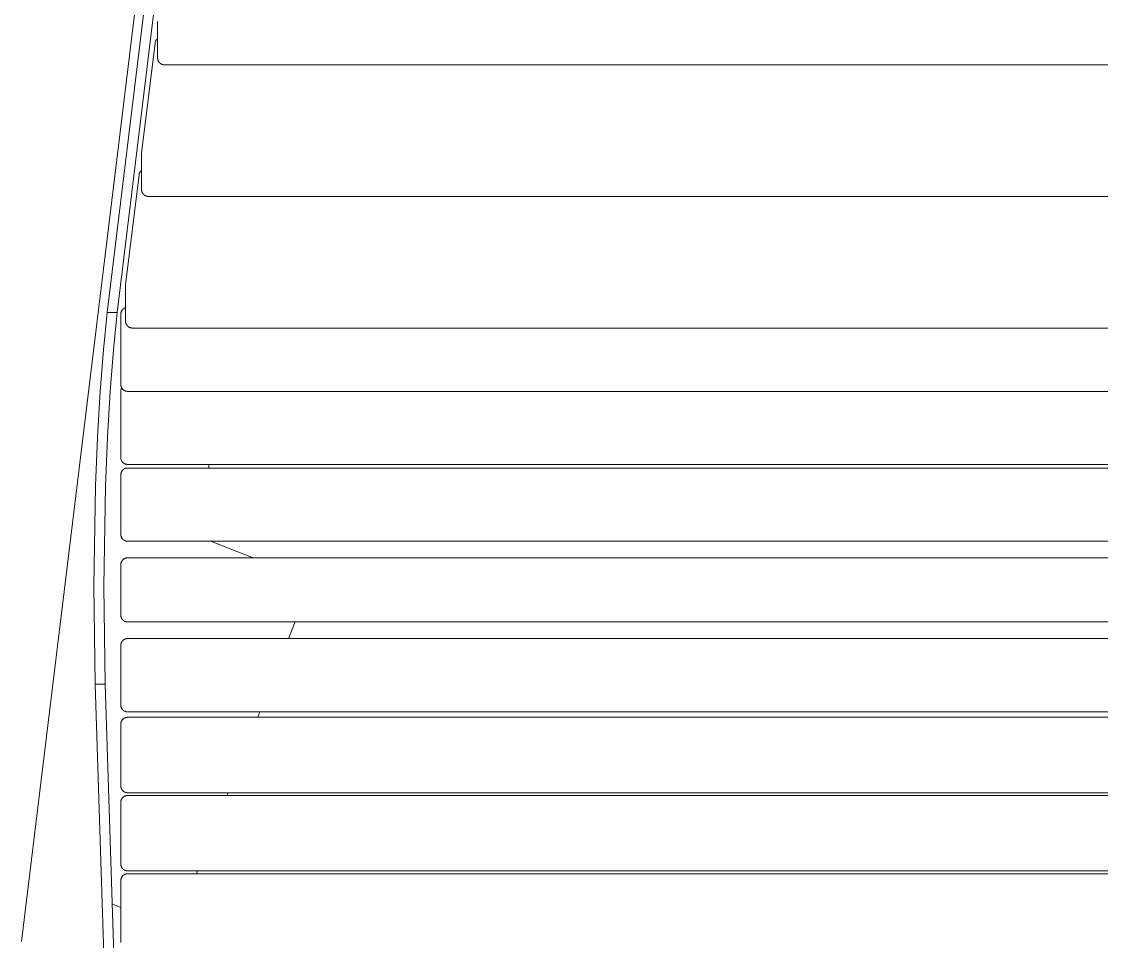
# Model space of a CAD drawing. Header units: millimetres. Extents: x 143 to 4970, y 293 to 3610.
# Drawn here: x 193 to 834, y 876 to 1421 of the extents above; entities that cross this region are included whole.
import ezdxf

# ---------------------------------------------------------------- set-up
doc = ezdxf.new("R2010")
doc.units = ezdxf.units.MM
doc.layers.add('ZANO_R', color=7, linetype='Continuous', lineweight=0)

msp = doc.modelspace()

# ---------------------------------------------------------------- linework, layer by layer
at = {"layer": 'ZANO_R'}
for p, q in [((193.46, 875.78), (316.31, 1883.79)), ((318.04, 1854.25), (244.26, 1248.84)), ((323.99, 1854.25), (250.21, 1248.84)), ((274.13, 1421.05), (274.14, 1421.17)), ((274.13, 1420.93), (274.13, 1421.05)), ((274.13, 1399.8), (274.13, 1420.93)), ((274.14, 1421.17), (274.15, 1421.29)), ((274.15, 1421.29), (274.16, 1421.41)), ((272.61, 1408.64), (272.62, 1408.78)), ((272.62, 1408.78), (272.65, 1408.91)), ((272.65, 1408.91), (272.68, 1409.05)), ((272.68, 1409.05), (272.71, 1409.18)), ((272.71, 1409.18), (272.75, 1409.31)), ((272.75, 1409.31), (272.79, 1409.44)), ((272.79, 1409.44), (272.84, 1409.57)), ((272.84, 1409.57), (272.89, 1409.7)), ((272.89, 1409.7), (272.94, 1409.83)), ((272.94, 1409.83), (273, 1409.95)), ((273, 1409.95), (273.07, 1410.07)), ((273.07, 1410.07), (273.13, 1410.19)), ((273.13, 1410.19), (273.21, 1410.31)), ((273.21, 1410.31), (273.28, 1410.43)), ((273.28, 1410.43), (273.36, 1410.54)), ((273.36, 1410.54), (273.45, 1410.65)), ((273.45, 1410.65), (273.53, 1410.75)), ((273.53, 1410.75), (273.63, 1410.86)), ((273.63, 1410.86), (273.72, 1410.96)), ((273.72, 1410.96), (273.82, 1411.05)), ((273.82, 1411.05), (273.92, 1411.15)), ((273.92, 1411.15), (274.03, 1411.24)), ((274.03, 1411.24), (274.13, 1411.32)), ((264.65, 1343.34), (272.61, 1408.64)), ((274.14, 1399.66), (274.13, 1399.8)), ((274.14, 1399.52), (274.14, 1399.66)), ((274.15, 1399.39), (274.14, 1399.52)), ((274.17, 1399.25), (274.15, 1399.39)), ((274.19, 1399.12), (274.17, 1399.25)), ((274.22, 1398.98), (274.19, 1399.12)), ((274.25, 1398.85), (274.22, 1398.98)), ((274.28, 1398.72), (274.25, 1398.85)), ((274.32, 1398.59), (274.28, 1398.72)), ((274.36, 1398.46), (274.32, 1398.59)), ((274.41, 1398.33), (274.36, 1398.46)), ((274.46, 1398.2), (274.41, 1398.33)), ((274.52, 1398.08), (274.46, 1398.2)), ((274.58, 1397.96), (274.52, 1398.08)), ((274.65, 1397.84), (274.58, 1397.96)), ((274.72, 1397.72), (274.65, 1397.84)), ((274.79, 1397.6), (274.72, 1397.72)), ((274.86, 1397.49), (274.79, 1397.6)), ((274.95, 1397.38), (274.86, 1397.49)), ((275.03, 1397.27), (274.95, 1397.38)), ((275.12, 1397.17), (275.03, 1397.27)), ((275.21, 1397.07), (275.12, 1397.17)), ((275.3, 1396.97), (275.21, 1397.07)), ((275.4, 1396.87), (275.3, 1396.97)), ((275.5, 1396.78), (275.4, 1396.87)), ((275.61, 1396.69), (275.5, 1396.78)), ((275.72, 1396.61), (275.61, 1396.69)), ((275.83, 1396.53), (275.72, 1396.61)), ((275.94, 1396.45), (275.83, 1396.53)), ((276.05, 1396.38), (275.94, 1396.45)), ((276.17, 1396.31), (276.05, 1396.38)), ((276.29, 1396.25), (276.17, 1396.31)), ((276.41, 1396.18), (276.29, 1396.25)), ((276.54, 1396.13), (276.41, 1396.18)), ((276.67, 1396.08), (276.54, 1396.13)), ((276.79, 1396.03), (276.67, 1396.08)), ((276.92, 1395.98), (276.79, 1396.03)), ((277.05, 1395.95), (276.92, 1395.98)), ((277.19, 1395.91), (277.05, 1395.95)), ((277.32, 1395.88), (277.19, 1395.91)), ((277.45, 1395.86), (277.32, 1395.88)), ((277.59, 1395.83), (277.45, 1395.86)), ((277.72, 1395.82), (277.59, 1395.83)), ((277.86, 1395.81), (277.72, 1395.82)), ((278, 1395.8), (277.86, 1395.81)), ((278.13, 1395.8), (278, 1395.8)), ((1389.47, 1395.8), (278.13, 1395.8)), ((264.62, 1342.98), (264.63, 1343.1)), ((264.62, 1342.86), (264.62, 1342.98)), ((264.62, 1321.72), (264.62, 1342.86)), ((264.63, 1343.22), (264.65, 1343.34)), ((264.63, 1343.1), (264.63, 1343.22)), ((263.49, 1331.88), (263.55, 1332)), ((263.55, 1332), (263.62, 1332.12)), ((263.62, 1332.12), (263.69, 1332.24)), ((263.69, 1332.24), (263.77, 1332.35)), ((263.77, 1332.35), (263.85, 1332.47)), ((263.85, 1332.47), (263.93, 1332.58)), ((263.93, 1332.58), (264.02, 1332.68)), ((264.02, 1332.68), (264.11, 1332.78)), ((264.11, 1332.78), (264.21, 1332.88)), ((264.21, 1332.88), (264.3, 1332.98)), ((264.3, 1332.98), (264.41, 1333.07)), ((264.41, 1333.07), (264.51, 1333.16)), ((264.51, 1333.16), (264.62, 1333.25)), ((255.13, 1265.27), (263.09, 1330.57)), ((263.09, 1330.57), (263.11, 1330.7)), ((263.11, 1330.7), (263.13, 1330.84)), ((263.13, 1330.84), (263.16, 1330.97)), ((263.16, 1330.97), (263.19, 1331.11)), ((263.19, 1331.11), (263.23, 1331.24)), ((263.23, 1331.24), (263.27, 1331.37)), ((263.27, 1331.37), (263.32, 1331.5)), ((263.32, 1331.5), (263.37, 1331.63)), ((263.37, 1331.63), (263.43, 1331.76)), ((263.43, 1331.76), (263.49, 1331.88)), ((264.62, 1321.59), (264.62, 1321.72)), ((264.63, 1321.45), (264.62, 1321.59)), ((264.64, 1321.32), (264.63, 1321.45)), ((264.66, 1321.18), (264.64, 1321.32)), ((264.68, 1321.05), (264.66, 1321.18)), ((264.7, 1320.91), (264.68, 1321.05)), ((264.73, 1320.78), (264.7, 1320.91)), ((264.77, 1320.65), (264.73, 1320.78)), ((264.81, 1320.51), (264.77, 1320.65)), ((264.85, 1320.39), (264.81, 1320.51)), ((264.9, 1320.26), (264.85, 1320.39)), ((264.95, 1320.13), (264.9, 1320.26)), ((265.01, 1320.01), (264.95, 1320.13)), ((265.07, 1319.88), (265.01, 1320.01)), ((265.13, 1319.76), (265.07, 1319.88)), ((265.2, 1319.65), (265.13, 1319.76)), ((265.27, 1319.53), (265.2, 1319.65)), ((265.35, 1319.42), (265.27, 1319.53)), ((265.43, 1319.31), (265.35, 1319.42)), ((265.52, 1319.2), (265.43, 1319.31)), ((265.6, 1319.1), (265.52, 1319.2)), ((265.69, 1318.99), (265.6, 1319.1)), ((265.79, 1318.9), (265.69, 1318.99)), ((265.89, 1318.8), (265.79, 1318.9)), ((265.99, 1318.71), (265.89, 1318.8)), ((266.09, 1318.62), (265.99, 1318.71)), ((266.2, 1318.54), (266.09, 1318.62)), ((266.31, 1318.46), (266.2, 1318.54)), ((266.42, 1318.38), (266.31, 1318.46)), ((266.54, 1318.31), (266.42, 1318.38)), ((266.66, 1318.24), (266.54, 1318.31)), ((266.78, 1318.17), (266.66, 1318.24)), ((266.9, 1318.11), (266.78, 1318.17)), ((267.02, 1318.06), (266.9, 1318.11)), ((267.15, 1318), (267.02, 1318.06)), ((267.28, 1317.96), (267.15, 1318)), ((267.41, 1317.91), (267.28, 1317.96)), ((267.54, 1317.87), (267.41, 1317.91)), ((267.67, 1317.84), (267.54, 1317.87)), ((267.8, 1317.81), (267.67, 1317.84)), ((267.94, 1317.78), (267.8, 1317.81)), ((268.07, 1317.76), (267.94, 1317.78)), ((268.21, 1317.75), (268.07, 1317.76)), ((268.35, 1317.73), (268.21, 1317.75)), ((268.48, 1317.73), (268.35, 1317.73)), ((268.62, 1317.72), (268.48, 1317.73)), ((1398.99, 1317.72), (268.62, 1317.72)), ((255.1, 1264.79), (255.11, 1264.91)), ((255.1, 1243.65), (255.1, 1264.79)), ((255.11, 1265.03), (255.12, 1265.15)), ((255.11, 1264.91), (255.11, 1265.03)), ((255.12, 1265.15), (255.13, 1265.27)), ((244.26, 1248.84), (241.98, 1226.73)), ((250.21, 1248.84), (244.26, 1248.84)), ((250.21, 1248.84), (247.94, 1226.73)), ((252.39, 1248.65), (252.42, 1248.78)), ((252.42, 1248.78), (252.45, 1248.91)), ((252.45, 1248.91), (252.49, 1249.04)), ((252.49, 1249.04), (252.53, 1249.17)), ((252.53, 1249.17), (252.58, 1249.3)), ((252.58, 1249.3), (252.63, 1249.43)), ((252.63, 1249.43), (252.69, 1249.55)), ((252.69, 1249.55), (252.75, 1249.67)), ((252.75, 1249.67), (252.82, 1249.8)), ((252.82, 1249.8), (252.89, 1249.91)), ((252.89, 1249.91), (252.96, 1250.03)), ((252.96, 1250.03), (253.04, 1250.14)), ((253.04, 1250.14), (253.12, 1250.25)), ((253.12, 1250.25), (253.2, 1250.36)), ((253.2, 1250.36), (253.29, 1250.46)), ((253.29, 1250.46), (253.38, 1250.57)), ((253.38, 1250.57), (253.48, 1250.66)), ((253.48, 1250.66), (253.58, 1250.76)), ((253.58, 1250.76), (253.68, 1250.85)), ((253.68, 1250.85), (253.78, 1250.94)), ((253.78, 1250.94), (253.89, 1251.02)), ((253.89, 1251.02), (254, 1251.1)), ((254, 1251.1), (254.12, 1251.18)), ((254.12, 1251.18), (254.23, 1251.25)), ((254.23, 1251.25), (254.35, 1251.32)), ((254.35, 1251.32), (254.47, 1251.39)), ((254.47, 1251.39), (254.59, 1251.45)), ((254.59, 1251.45), (254.72, 1251.5)), ((254.72, 1251.5), (254.85, 1251.56)), ((254.85, 1251.56), (254.97, 1251.6)), ((254.97, 1251.6), (255.1, 1251.65)), ((252.3, 1247.97), (252.31, 1248.1)), ((252.3, 1247.83), (252.3, 1247.97)), ((252.3, 1247.83), (252.3, 1230.72)), ((252.31, 1248.1), (252.32, 1248.24)), ((252.32, 1248.24), (252.34, 1248.38)), ((252.34, 1248.38), (252.36, 1248.51)), ((252.36, 1248.51), (252.39, 1248.65)), ((255.11, 1243.52), (255.1, 1243.65)), ((255.11, 1243.38), (255.11, 1243.52)), ((255.12, 1243.24), (255.11, 1243.38)), ((255.14, 1243.11), (255.12, 1243.24)), ((255.16, 1242.97), (255.14, 1243.11)), ((255.19, 1242.84), (255.16, 1242.97)), ((255.22, 1242.71), (255.19, 1242.84)), ((255.25, 1242.57), (255.22, 1242.71)), ((255.29, 1242.44), (255.25, 1242.57)), ((255.33, 1242.31), (255.29, 1242.44)), ((255.38, 1242.19), (255.33, 1242.31)), ((255.43, 1242.06), (255.38, 1242.19)), ((255.49, 1241.93), (255.43, 1242.06)), ((255.55, 1241.81), (255.49, 1241.93)), ((255.62, 1241.69), (255.55, 1241.81)), ((255.69, 1241.57), (255.62, 1241.69)), ((255.76, 1241.46), (255.69, 1241.57)), ((255.84, 1241.35), (255.76, 1241.46)), ((255.92, 1241.24), (255.84, 1241.35)), ((256, 1241.13), (255.92, 1241.24)), ((256.09, 1241.02), (256, 1241.13)), ((256.18, 1240.92), (256.09, 1241.02)), ((256.28, 1240.82), (256.18, 1240.92)), ((256.37, 1240.73), (256.28, 1240.82)), ((256.47, 1240.64), (256.37, 1240.73)), ((256.58, 1240.55), (256.47, 1240.64)), ((256.69, 1240.47), (256.58, 1240.55)), ((256.8, 1240.38), (256.69, 1240.47)), ((256.91, 1240.31), (256.8, 1240.38)), ((257.03, 1240.23), (256.91, 1240.31)), ((257.14, 1240.17), (257.03, 1240.23)), ((257.26, 1240.1), (257.14, 1240.17)), ((257.39, 1240.04), (257.26, 1240.1)), ((257.51, 1239.98), (257.39, 1240.04)), ((257.64, 1239.93), (257.51, 1239.98)), ((257.76, 1239.88), (257.64, 1239.93)), ((257.89, 1239.84), (257.76, 1239.88)), ((258.02, 1239.8), (257.89, 1239.84)), ((258.16, 1239.77), (258.02, 1239.8)), ((258.29, 1239.74), (258.16, 1239.77)), ((258.42, 1239.71), (258.29, 1239.74)), ((258.56, 1239.69), (258.42, 1239.71)), ((258.69, 1239.67), (258.56, 1239.69)), ((258.83, 1239.66), (258.69, 1239.67)), ((258.97, 1239.65), (258.83, 1239.66)), ((259.1, 1239.65), (258.97, 1239.65)), ((1408.5, 1239.65), (259.1, 1239.65)), ((252.3, 1230.72), (252.3, 1206.08)), ((241.98, 1226.73), (240.01, 1201.92)), ((247.94, 1226.73), (245.97, 1201.92)), ((252.3, 1205.94), (252.3, 1206.08)), ((252.31, 1205.81), (252.3, 1205.94)), ((252.32, 1205.67), (252.31, 1205.81)), ((252.34, 1205.53), (252.32, 1205.67)), ((252.36, 1205.4), (252.34, 1205.53)), ((252.39, 1205.27), (252.36, 1205.4)), ((252.42, 1205.13), (252.39, 1205.27)), ((252.45, 1205), (252.42, 1205.13)), ((252.49, 1204.87), (252.45, 1205)), ((252.53, 1204.74), (252.49, 1204.87)), ((252.58, 1204.61), (252.53, 1204.74)), ((252.63, 1204.49), (252.58, 1204.61)), ((252.69, 1204.36), (252.63, 1204.49)), ((252.64, 1203.72), (252.7, 1203.85)), ((252.75, 1204.24), (252.69, 1204.36)), ((252.7, 1203.85), (252.76, 1203.97)), ((252.82, 1204.12), (252.75, 1204.24)), ((252.76, 1203.97), (252.83, 1204.09)), ((252.88, 1204), (252.82, 1204.12)), ((252.96, 1203.89), (252.88, 1204)), ((253.03, 1203.77), (252.96, 1203.89)), ((240.01, 1201.92), (238.41, 1174.86)), ((245.97, 1201.92), (244.36, 1174.86)), ((252.3, 1202.24), (252.31, 1202.38)), ((252.3, 1202.1), (252.3, 1202.24)), ((252.3, 1202.1), (252.3, 1190.36)), ((252.31, 1202.38), (252.32, 1202.52)), ((252.32, 1202.52), (252.34, 1202.65)), ((252.34, 1202.65), (252.36, 1202.79)), ((252.36, 1202.79), (252.39, 1202.93)), ((252.39, 1202.93), (252.42, 1203.06)), ((252.42, 1203.06), (252.46, 1203.2)), ((252.46, 1203.2), (252.5, 1203.33)), ((252.5, 1203.33), (252.54, 1203.46)), ((252.54, 1203.46), (252.59, 1203.59)), ((252.59, 1203.59), (252.64, 1203.72)), ((253.12, 1203.66), (253.03, 1203.77)), ((253.2, 1203.56), (253.12, 1203.66)), ((253.29, 1203.45), (253.2, 1203.56)), ((253.38, 1203.35), (253.29, 1203.45)), ((253.47, 1203.25), (253.38, 1203.35)), ((253.57, 1203.16), (253.47, 1203.25)), ((253.67, 1203.06), (253.57, 1203.16)), ((253.78, 1202.98), (253.67, 1203.06)), ((253.89, 1202.89), (253.78, 1202.98)), ((254, 1202.81), (253.89, 1202.89)), ((254.11, 1202.73), (254, 1202.81)), ((254.22, 1202.66), (254.11, 1202.73)), ((254.34, 1202.59), (254.22, 1202.66)), ((254.46, 1202.53), (254.34, 1202.59)), ((254.58, 1202.47), (254.46, 1202.53)), ((254.71, 1202.41), (254.58, 1202.47)), ((254.83, 1202.36), (254.71, 1202.41)), ((254.96, 1202.31), (254.83, 1202.36)), ((255.09, 1202.27), (254.96, 1202.31)), ((255.22, 1202.23), (255.09, 1202.27)), ((255.36, 1202.19), (255.22, 1202.23)), ((255.49, 1202.16), (255.36, 1202.19)), ((255.62, 1202.14), (255.49, 1202.16)), ((255.76, 1202.12), (255.62, 1202.14)), ((255.89, 1202.1), (255.76, 1202.12)), ((256.03, 1202.09), (255.89, 1202.1)), ((256.17, 1202.08), (256.03, 1202.09)), ((256.3, 1202.08), (256.17, 1202.08)), ((1411.3, 1202.08), (256.3, 1202.08)), ((252.3, 1190.36), (252.3, 1162.75)), ((238.41, 1174.86), (237.23, 1146.11)), ((244.36, 1174.86), (243.18, 1146.11)), ((252.3, 1162.62), (252.3, 1162.75)), ((252.31, 1162.48), (252.3, 1162.62)), ((252.32, 1162.34), (252.31, 1162.48)), ((252.34, 1162.21), (252.32, 1162.34)), ((252.36, 1162.07), (252.34, 1162.21)), ((252.39, 1161.94), (252.36, 1162.07)), ((252.42, 1161.8), (252.39, 1161.94)), ((252.45, 1161.67), (252.42, 1161.8)), ((252.49, 1161.54), (252.45, 1161.67)), ((252.53, 1161.41), (252.49, 1161.54)), ((252.58, 1161.28), (252.53, 1161.41)), ((252.63, 1161.16), (252.58, 1161.28)), ((252.69, 1161.03), (252.63, 1161.16)), ((252.75, 1160.91), (252.69, 1161.03)), ((252.82, 1160.79), (252.75, 1160.91)), ((252.88, 1160.67), (252.82, 1160.79)), ((252.96, 1160.56), (252.88, 1160.67)), ((253.03, 1160.44), (252.96, 1160.56)), ((253.12, 1160.33), (253.03, 1160.44)), ((253.2, 1160.23), (253.12, 1160.33)), ((253.29, 1160.12), (253.2, 1160.23)), ((253.38, 1160.02), (253.29, 1160.12)), ((253.47, 1159.92), (253.38, 1160.02)), ((253.57, 1159.83), (253.47, 1159.92)), ((253.67, 1159.74), (253.57, 1159.83)), ((253.78, 1159.65), (253.67, 1159.74)), ((253.89, 1159.56), (253.78, 1159.65)), ((254, 1159.48), (253.89, 1159.56)), ((254.11, 1159.41), (254, 1159.48)), ((254.22, 1159.33), (254.11, 1159.41)), ((254.34, 1159.26), (254.22, 1159.33)), ((254.46, 1159.2), (254.34, 1159.26)), ((254.58, 1159.14), (254.46, 1159.2)), ((254.71, 1159.08), (254.58, 1159.14)), ((254.83, 1159.03), (254.71, 1159.08)), ((254.96, 1158.98), (254.83, 1159.03)), ((252.3, 1152.74), (252.31, 1152.87)), ((252.3, 1152.6), (252.3, 1152.74)), ((252.31, 1152.87), (252.32, 1153.01)), ((252.32, 1153.01), (252.34, 1153.14)), ((252.34, 1153.14), (252.36, 1153.28)), ((252.36, 1153.28), (252.39, 1153.41)), ((252.39, 1153.41), (252.42, 1153.55)), ((252.42, 1153.55), (252.45, 1153.68)), ((252.45, 1153.68), (252.49, 1153.81)), ((252.49, 1153.81), (252.53, 1153.94)), ((252.53, 1153.94), (252.58, 1154.07)), ((252.58, 1154.07), (252.63, 1154.19)), ((252.63, 1154.19), (252.69, 1154.32)), ((252.69, 1154.32), (252.75, 1154.44)), ((252.75, 1154.44), (252.82, 1154.56)), ((252.82, 1154.56), (252.88, 1154.68)), ((252.88, 1154.68), (252.96, 1154.79)), ((252.96, 1154.79), (253.03, 1154.91)), ((253.03, 1154.91), (253.12, 1155.02)), ((253.12, 1155.02), (253.2, 1155.12)), ((253.2, 1155.12), (253.29, 1155.23)), ((253.29, 1155.23), (253.38, 1155.33)), ((253.38, 1155.33), (253.47, 1155.43)), ((253.47, 1155.43), (253.57, 1155.52)), ((253.57, 1155.52), (253.67, 1155.61)), ((253.67, 1155.61), (253.78, 1155.7)), ((253.78, 1155.7), (253.89, 1155.79)), ((253.89, 1155.79), (254, 1155.87)), ((254, 1155.87), (254.11, 1155.94)), ((254.11, 1155.94), (254.22, 1156.02)), ((254.22, 1156.02), (254.34, 1156.09)), ((254.34, 1156.09), (254.46, 1156.15)), ((254.46, 1156.15), (254.58, 1156.21)), ((254.58, 1156.21), (254.71, 1156.27)), ((254.71, 1156.27), (254.83, 1156.32)), ((254.83, 1156.32), (254.96, 1156.37)), ((255.09, 1158.94), (254.96, 1158.98)), ((254.96, 1156.37), (255.09, 1156.41)), ((255.22, 1158.9), (255.09, 1158.94)), ((255.09, 1156.41), (255.22, 1156.45)), ((255.36, 1158.87), (255.22, 1158.9)), ((255.22, 1156.45), (255.36, 1156.49)), ((255.49, 1158.84), (255.36, 1158.87)), ((255.36, 1156.49), (255.49, 1156.52)), ((255.62, 1158.81), (255.49, 1158.84)), ((255.49, 1156.52), (255.62, 1156.54)), ((255.76, 1158.79), (255.62, 1158.81)), ((255.62, 1156.54), (255.76, 1156.56)), ((255.89, 1158.77), (255.76, 1158.79)), ((255.76, 1156.56), (255.89, 1156.58)), ((256.03, 1158.76), (255.89, 1158.77)), ((255.89, 1156.58), (256.03, 1156.59)), ((256.17, 1158.75), (256.03, 1158.76)), ((256.03, 1156.59), (256.17, 1156.6)), ((256.3, 1158.75), (256.17, 1158.75)), ((256.17, 1156.6), (256.3, 1156.6)), ((1411.3, 1158.75), (256.3, 1158.75)), ((256.3, 1156.6), (1411.3, 1156.6)), ((304.59, 1158.75), (304.49, 1156.6)), ((252.3, 1152.6), (252.3, 1146.56)), ((252.3, 1146.56), (252.3, 1117.17)), ((237.23, 1146.11), (236.24, 1086.35)), ((243.18, 1146.11), (242.19, 1086.35)), ((252.3, 1117.04), (252.3, 1117.17)), ((252.31, 1116.9), (252.3, 1117.04)), ((252.32, 1116.77), (252.31, 1116.9)), ((252.34, 1116.63), (252.32, 1116.77)), ((252.36, 1116.5), (252.34, 1116.63)), ((252.39, 1116.36), (252.36, 1116.5)), ((252.42, 1116.23), (252.39, 1116.36)), ((252.45, 1116.1), (252.42, 1116.23)), ((252.49, 1115.96), (252.45, 1116.1)), ((252.53, 1115.84), (252.49, 1115.96)), ((252.58, 1115.71), (252.53, 1115.84)), ((252.63, 1115.58), (252.58, 1115.71)), ((252.69, 1115.46), (252.63, 1115.58)), ((252.75, 1115.33), (252.69, 1115.46)), ((252.82, 1115.21), (252.75, 1115.33)), ((252.88, 1115.1), (252.82, 1115.21)), ((252.96, 1114.98), (252.88, 1115.1)), ((253.03, 1114.87), (252.96, 1114.98)), ((253.12, 1114.76), (253.03, 1114.87)), ((253.2, 1114.65), (253.12, 1114.76)), ((253.29, 1114.55), (253.2, 1114.65)), ((253.38, 1114.44), (253.29, 1114.55)), ((253.47, 1114.35), (253.38, 1114.44)), ((253.57, 1114.25), (253.47, 1114.35)), ((253.67, 1114.16), (253.57, 1114.25)), ((253.78, 1114.07), (253.67, 1114.16)), ((253.89, 1113.99), (253.78, 1114.07)), ((254, 1113.91), (253.89, 1113.99)), ((254.11, 1113.83), (254, 1113.91)), ((254.22, 1113.76), (254.11, 1113.83)), ((254.34, 1113.69), (254.22, 1113.76)), ((254.46, 1113.62), (254.34, 1113.69)), ((254.58, 1113.56), (254.46, 1113.62)), ((254.71, 1113.51), (254.58, 1113.56)), ((254.83, 1113.45), (254.71, 1113.51)), ((254.96, 1113.41), (254.83, 1113.45)), ((255.09, 1113.36), (254.96, 1113.41)), ((255.22, 1113.32), (255.09, 1113.36)), ((255.36, 1113.29), (255.22, 1113.32)), ((255.49, 1113.26), (255.36, 1113.29)), ((255.62, 1113.23), (255.49, 1113.26)), ((255.76, 1113.21), (255.62, 1113.23)), ((255.89, 1113.2), (255.76, 1113.21)), ((256.03, 1113.18), (255.89, 1113.2)), ((256.17, 1113.18), (256.03, 1113.18)), ((256.3, 1113.17), (256.17, 1113.18)), ((1411.3, 1113.17), (256.3, 1113.17)), ((307.07, 1112.63), (305.68, 1113.17)), ((330.87, 1103.31), (307.07, 1112.63)), ((252.86, 1101.35), (252.93, 1101.46)), ((252.93, 1101.46), (253.01, 1101.58)), ((253.01, 1101.58), (253.09, 1101.69)), ((253.09, 1101.69), (253.17, 1101.8)), ((253.17, 1101.8), (253.26, 1101.91)), ((253.26, 1101.91), (253.35, 1102.01)), ((253.35, 1102.01), (253.45, 1102.11)), ((253.45, 1102.11), (253.55, 1102.21)), ((253.55, 1102.21), (253.65, 1102.3)), ((253.65, 1102.3), (253.75, 1102.39)), ((253.75, 1102.39), (253.86, 1102.48)), ((253.86, 1102.48), (253.97, 1102.56)), ((253.97, 1102.56), (254.09, 1102.64)), ((254.09, 1102.64), (254.2, 1102.71)), ((254.2, 1102.71), (254.32, 1102.78)), ((254.32, 1102.78), (254.44, 1102.85)), ((254.44, 1102.85), (254.57, 1102.91)), ((254.57, 1102.91), (254.69, 1102.97)), ((254.69, 1102.97), (254.82, 1103.02)), ((254.82, 1103.02), (254.95, 1103.07)), ((254.95, 1103.07), (255.08, 1103.12)), ((255.08, 1103.12), (255.21, 1103.16)), ((255.21, 1103.16), (255.34, 1103.19)), ((255.34, 1103.19), (255.48, 1103.22)), ((255.48, 1103.22), (255.62, 1103.25)), ((255.62, 1103.25), (255.75, 1103.27)), ((255.75, 1103.27), (255.89, 1103.29)), ((255.89, 1103.29), (256.03, 1103.3)), ((256.03, 1103.3), (256.16, 1103.31)), ((256.16, 1103.31), (256.3, 1103.31)), ((256.3, 1103.31), (1411.3, 1103.31)), ((252.31, 1099.46), (252.3, 1099.38)), ((252.3, 1099.38), (252.3, 1099.31)), ((252.3, 1099.31), (252.3, 1069.31)), ((252.31, 1099.58), (252.32, 1099.64)), ((252.31, 1099.55), (252.31, 1099.58)), ((252.31, 1099.55), (252.31, 1099.49)), ((252.31, 1099.46), (252.31, 1099.49)), ((252.32, 1099.64), (252.33, 1099.76)), ((252.33, 1099.79), (252.35, 1099.93)), ((252.33, 1099.76), (252.33, 1099.79)), ((252.35, 1099.93), (252.37, 1100.06)), ((252.37, 1100.06), (252.4, 1100.2)), ((252.4, 1100.2), (252.44, 1100.33)), ((252.44, 1100.33), (252.47, 1100.46)), ((252.47, 1100.46), (252.52, 1100.6)), ((252.52, 1100.6), (252.56, 1100.73)), ((252.56, 1100.73), (252.61, 1100.85)), ((252.61, 1100.85), (252.67, 1100.98)), ((252.67, 1100.98), (252.73, 1101.1)), ((252.73, 1101.1), (252.79, 1101.23)), ((252.79, 1101.23), (252.86, 1101.35)), ((236.24, 1086.35), (237.06, 1028.3)), ((242.19, 1086.35), (243.01, 1028.3)), ((252.3, 1069.31), (252.3, 1069.24)), ((252.3, 1069.24), (252.3, 1069.16)), ((252.31, 1069.1), (252.3, 1069.16)), ((252.31, 1069.1), (252.31, 1069.07)), ((252.32, 1068.93), (252.31, 1069.07)), ((252.32, 1068.95), (252.33, 1068.81)), ((252.34, 1068.8), (252.32, 1068.93)), ((252.33, 1068.81), (252.35, 1068.67)), ((252.36, 1068.66), (252.34, 1068.8)), ((252.35, 1068.67), (252.37, 1068.54)), ((252.38, 1068.52), (252.36, 1068.66)), ((252.37, 1068.54), (252.4, 1068.4)), ((252.41, 1068.39), (252.38, 1068.52)), ((252.4, 1068.4), (252.43, 1068.27)), ((252.44, 1068.26), (252.41, 1068.39)), ((252.43, 1068.27), (252.47, 1068.13)), ((252.48, 1068.13), (252.44, 1068.26)), ((252.47, 1068.13), (252.51, 1068)), ((252.52, 1067.99), (252.48, 1068.13)), ((252.51, 1068), (252.56, 1067.87)), ((252.57, 1067.87), (252.52, 1067.99)), ((252.56, 1067.87), (252.61, 1067.74)), ((252.62, 1067.74), (252.57, 1067.87)), ((252.61, 1067.74), (252.67, 1067.62)), ((252.68, 1067.61), (252.62, 1067.74)), ((252.67, 1067.62), (252.73, 1067.49)), ((252.74, 1067.49), (252.68, 1067.61)), ((252.73, 1067.49), (252.79, 1067.37)), ((252.8, 1067.37), (252.74, 1067.49)), ((252.79, 1067.37), (252.86, 1067.25)), ((252.87, 1067.25), (252.8, 1067.37)), ((252.86, 1067.25), (252.93, 1067.13)), ((252.95, 1067.13), (252.87, 1067.25)), ((252.93, 1067.13), (253.01, 1067.02)), ((253.02, 1067.02), (252.95, 1067.13)), ((253.01, 1067.02), (253.09, 1066.9)), ((253.1, 1066.91), (253.02, 1067.02)), ((253.09, 1066.9), (253.17, 1066.79)), ((253.19, 1066.8), (253.1, 1066.91)), ((253.17, 1066.79), (253.26, 1066.69)), ((253.27, 1066.69), (253.19, 1066.8)), ((253.26, 1066.69), (253.35, 1066.58)), ((253.37, 1066.59), (253.27, 1066.69)), ((253.35, 1066.58), (253.45, 1066.48)), ((253.46, 1066.49), (253.37, 1066.59)), ((253.45, 1066.48), (253.54, 1066.39)), ((253.56, 1066.4), (253.46, 1066.49)), ((253.54, 1066.39), (253.65, 1066.29)), ((253.66, 1066.3), (253.56, 1066.4)), ((253.65, 1066.29), (253.75, 1066.2)), ((253.77, 1066.21), (253.66, 1066.3)), ((253.75, 1066.2), (253.86, 1066.12)), ((253.87, 1066.13), (253.77, 1066.21)), ((253.86, 1066.12), (253.97, 1066.03)), ((253.98, 1066.05), (253.87, 1066.13)), ((253.97, 1066.03), (254.08, 1065.95)), ((254.1, 1065.97), (253.98, 1066.05)), ((254.08, 1065.95), (254.2, 1065.88)), ((254.21, 1065.9), (254.1, 1065.97)), ((254.2, 1065.88), (254.32, 1065.81)), ((254.33, 1065.83), (254.21, 1065.9)), ((254.32, 1065.81), (254.44, 1065.74)), ((254.45, 1065.76), (254.33, 1065.83)), ((254.44, 1065.74), (254.56, 1065.68)), ((254.58, 1065.7), (254.45, 1065.76)), ((254.56, 1065.68), (254.69, 1065.62)), ((254.7, 1065.64), (254.58, 1065.7)), ((254.69, 1065.62), (254.82, 1065.57)), ((254.83, 1065.59), (254.7, 1065.64)), ((254.82, 1065.57), (254.95, 1065.52)), ((254.96, 1065.54), (254.83, 1065.59)), ((254.95, 1065.52), (255.08, 1065.48)), ((255.09, 1065.5), (254.96, 1065.54)), ((255.08, 1065.48), (255.21, 1065.44)), ((255.22, 1065.46), (255.09, 1065.5)), ((255.21, 1065.44), (255.34, 1065.4)), ((255.35, 1065.42), (255.22, 1065.46)), ((255.34, 1065.4), (255.48, 1065.37)), ((255.48, 1065.39), (255.35, 1065.42)), ((255.62, 1065.37), (255.48, 1065.39)), ((255.48, 1065.37), (255.61, 1065.34)), ((255.61, 1065.34), (255.75, 1065.32)), ((255.75, 1065.35), (255.62, 1065.37)), ((255.89, 1065.33), (255.75, 1065.35)), ((255.75, 1065.32), (255.89, 1065.3)), ((256.03, 1065.32), (255.89, 1065.33)), ((255.89, 1065.3), (256.03, 1065.29)), ((256.16, 1065.31), (256.03, 1065.32)), ((256.03, 1065.29), (256.16, 1065.29)), ((256.3, 1065.31), (256.16, 1065.31)), ((256.16, 1065.29), (256.3, 1065.28)), ((256.3, 1065.31), (1411.3, 1065.31)), ((256.3, 1065.28), (256.3, 1065.31)), ((1411.3, 1065.28), (256.3, 1065.28)), ((351.83, 1055.44), (355.68, 1065.28)), ((252.3, 1051.58), (252.31, 1051.72)), ((252.3, 1051.44), (252.3, 1051.58)), ((252.3, 1051.44), (252.3, 1022.08)), ((252.31, 1051.72), (252.32, 1051.85)), ((252.32, 1051.85), (252.34, 1051.99)), ((252.34, 1051.99), (252.36, 1052.12)), ((252.36, 1052.12), (252.39, 1052.26)), ((252.39, 1052.26), (252.42, 1052.39)), ((252.42, 1052.39), (252.45, 1052.52)), ((252.45, 1052.52), (252.49, 1052.65)), ((252.49, 1052.65), (252.53, 1052.78)), ((252.53, 1052.78), (252.58, 1052.91)), ((252.58, 1052.91), (252.63, 1053.04)), ((252.63, 1053.04), (252.69, 1053.16)), ((252.69, 1053.16), (252.75, 1053.28)), ((252.75, 1053.28), (252.82, 1053.4)), ((252.82, 1053.4), (252.88, 1053.52)), ((252.88, 1053.52), (252.96, 1053.64)), ((252.96, 1053.64), (253.03, 1053.75)), ((253.03, 1053.75), (253.12, 1053.86)), ((253.12, 1053.86), (253.2, 1053.97)), ((253.2, 1053.97), (253.29, 1054.07)), ((253.29, 1054.07), (253.38, 1054.17)), ((253.38, 1054.17), (253.47, 1054.27)), ((253.47, 1054.27), (253.57, 1054.37)), ((253.57, 1054.37), (253.67, 1054.46)), ((253.67, 1054.46), (253.78, 1054.55)), ((253.78, 1054.55), (253.89, 1054.63)), ((253.89, 1054.63), (254, 1054.71)), ((254, 1054.71), (254.11, 1054.79)), ((254.11, 1054.79), (254.22, 1054.86)), ((254.22, 1054.86), (254.34, 1054.93)), ((254.34, 1054.93), (254.46, 1055)), ((254.46, 1055), (254.58, 1055.06)), ((254.58, 1055.06), (254.71, 1055.11)), ((254.71, 1055.11), (254.83, 1055.16)), ((254.83, 1055.16), (254.96, 1055.21)), ((254.96, 1055.21), (255.09, 1055.26)), ((255.09, 1055.26), (255.22, 1055.3)), ((255.22, 1055.3), (255.36, 1055.33)), ((255.36, 1055.33), (255.49, 1055.36)), ((255.49, 1055.36), (255.62, 1055.39)), ((255.62, 1055.39), (255.76, 1055.41)), ((255.76, 1055.41), (255.89, 1055.42)), ((255.89, 1055.42), (256.03, 1055.43)), ((256.03, 1055.43), (256.17, 1055.44)), ((256.17, 1055.44), (256.3, 1055.44)), ((256.3, 1055.44), (1411.3, 1055.44)), ((237.06, 1028.3), (243.01, 1028.3)), ((237.06, 1028.3), (243.19, 840.46)), ((243.01, 1028.3), (249.15, 840.46)), ((252.3, 1022.08), (252.3, 1015.92)), ((252.3, 1015.79), (252.3, 1015.92)), ((252.31, 1015.65), (252.3, 1015.79)), ((252.32, 1015.52), (252.31, 1015.65)), ((252.34, 1015.38), (252.32, 1015.52)), ((252.36, 1015.24), (252.34, 1015.38)), ((252.39, 1015.11), (252.36, 1015.24)), ((252.42, 1014.98), (252.39, 1015.11)), ((252.45, 1014.84), (252.42, 1014.98)), ((252.49, 1014.71), (252.45, 1014.84)), ((252.53, 1014.58), (252.49, 1014.71)), ((252.58, 1014.46), (252.53, 1014.58)), ((252.63, 1014.33), (252.58, 1014.46)), ((252.69, 1014.21), (252.63, 1014.33)), ((252.75, 1014.08), (252.69, 1014.21)), ((252.82, 1013.96), (252.75, 1014.08)), ((252.88, 1013.85), (252.82, 1013.96)), ((252.96, 1013.73), (252.88, 1013.85)), ((253.03, 1013.62), (252.96, 1013.73)), ((253.12, 1013.51), (253.03, 1013.62)), ((253.2, 1013.4), (253.12, 1013.51)), ((253.29, 1013.3), (253.2, 1013.4)), ((253.38, 1013.19), (253.29, 1013.3)), ((253.47, 1013.1), (253.38, 1013.19)), ((253.57, 1013), (253.47, 1013.1)), ((253.67, 1012.91), (253.57, 1013)), ((253.78, 1012.82), (253.67, 1012.91)), ((253.89, 1012.74), (253.78, 1012.82)), ((254, 1012.66), (253.89, 1012.74)), ((254.11, 1012.58), (254, 1012.66)), ((254.22, 1012.51), (254.11, 1012.58)), ((254.34, 1012.44), (254.22, 1012.51)), ((254.46, 1012.37), (254.34, 1012.44)), ((254.58, 1012.31), (254.46, 1012.37)), ((254.71, 1012.26), (254.58, 1012.31)), ((254.83, 1012.2), (254.71, 1012.26)), ((254.96, 1012.16), (254.83, 1012.2)), ((255.09, 1012.11), (254.96, 1012.16)), ((255.22, 1012.07), (255.09, 1012.11)), ((255.36, 1012.04), (255.22, 1012.07)), ((255.49, 1012.01), (255.36, 1012.04)), ((255.62, 1011.98), (255.49, 1012.01)), ((255.76, 1011.96), (255.62, 1011.98)), ((255.89, 1011.95), (255.76, 1011.96)), ((256.03, 1011.93), (255.89, 1011.95)), ((256.17, 1011.93), (256.03, 1011.93)), ((256.3, 1011.92), (256.17, 1011.93)), ((1411.3, 1011.92), (256.3, 1011.92)), ((333.53, 1008.71), (334.78, 1011.92)), ((252.34, 1005.25), (252.36, 1005.39)), ((252.36, 1005.39), (252.39, 1005.52)), ((252.39, 1005.52), (252.42, 1005.66)), ((252.42, 1005.66), (252.45, 1005.79)), ((252.45, 1005.79), (252.49, 1005.92)), ((252.49, 1005.92), (252.53, 1006.05)), ((252.53, 1006.05), (252.58, 1006.18)), ((252.58, 1006.18), (252.63, 1006.3)), ((252.63, 1006.3), (252.69, 1006.43)), ((252.69, 1006.43), (252.75, 1006.55)), ((252.75, 1006.55), (252.82, 1006.67)), ((252.82, 1006.67), (252.88, 1006.79)), ((252.88, 1006.79), (252.96, 1006.9)), ((252.96, 1006.9), (253.03, 1007.02)), ((253.03, 1007.02), (253.12, 1007.13)), ((253.12, 1007.13), (253.2, 1007.23)), ((253.2, 1007.23), (253.29, 1007.34)), ((253.29, 1007.34), (253.38, 1007.44)), ((253.38, 1007.44), (253.47, 1007.54)), ((253.47, 1007.54), (253.57, 1007.63)), ((253.57, 1007.63), (253.67, 1007.72)), ((253.67, 1007.72), (253.78, 1007.81)), ((253.78, 1007.81), (253.89, 1007.9)), ((253.89, 1007.9), (254, 1007.98)), ((254, 1007.98), (254.11, 1008.05)), ((254.11, 1008.05), (254.22, 1008.13)), ((254.22, 1008.13), (254.34, 1008.19)), ((254.34, 1008.19), (254.46, 1008.26)), ((254.46, 1008.26), (254.58, 1008.32)), ((254.58, 1008.32), (254.71, 1008.38)), ((254.71, 1008.38), (254.83, 1008.43)), ((254.83, 1008.43), (254.96, 1008.48)), ((254.96, 1008.48), (255.09, 1008.52)), ((255.09, 1008.52), (255.22, 1008.56)), ((255.22, 1008.56), (255.36, 1008.59)), ((255.36, 1008.59), (255.49, 1008.62)), ((255.49, 1008.62), (255.62, 1008.65)), ((255.62, 1008.65), (255.76, 1008.67)), ((255.76, 1008.67), (255.89, 1008.69)), ((255.89, 1008.69), (256.03, 1008.7)), ((256.03, 1008.7), (256.17, 1008.71)), ((256.17, 1008.71), (256.3, 1008.71)), ((256.3, 1008.71), (1411.3, 1008.71)), ((252.3, 1004.84), (252.31, 1004.98)), ((252.3, 1004.71), (252.3, 1004.84)), ((252.3, 1004.71), (252.3, 975.72)), ((252.31, 1004.98), (252.32, 1005.12)), ((252.32, 1005.12), (252.34, 1005.25)), ((252.3, 975.72), (252.3, 968.01)), ((252.3, 967.87), (252.3, 968.01)), ((252.31, 967.73), (252.3, 967.87)), ((252.32, 967.6), (252.31, 967.73)), ((252.34, 967.46), (252.32, 967.6)), ((252.36, 967.33), (252.34, 967.46)), ((252.39, 967.19), (252.36, 967.33)), ((252.42, 967.06), (252.39, 967.19)), ((252.45, 966.93), (252.42, 967.06)), ((252.49, 966.8), (252.45, 966.93)), ((252.53, 966.67), (252.49, 966.8)), ((252.58, 966.54), (252.53, 966.67)), ((252.63, 966.41), (252.58, 966.54)), ((252.69, 966.29), (252.63, 966.41)), ((252.75, 966.17), (252.69, 966.29)), ((252.82, 966.05), (252.75, 966.17)), ((252.88, 965.93), (252.82, 966.05)), ((252.96, 965.81), (252.88, 965.93)), ((252.88, 960.4), (252.96, 960.51)), ((253.03, 965.7), (252.96, 965.81)), ((252.96, 960.51), (253.03, 960.63)), ((253.12, 965.59), (253.03, 965.7)), ((253.03, 960.63), (253.12, 960.74)), ((253.2, 965.48), (253.12, 965.59)), ((253.12, 960.74), (253.2, 960.85)), ((253.29, 965.38), (253.2, 965.48)), ((253.2, 960.85), (253.29, 960.95)), ((253.38, 965.28), (253.29, 965.38)), ((253.29, 960.95), (253.38, 961.05)), ((253.47, 965.18), (253.38, 965.28)), ((253.38, 961.05), (253.47, 961.15)), ((253.57, 965.08), (253.47, 965.18)), ((253.47, 961.15), (253.57, 961.24)), ((253.67, 964.99), (253.57, 965.08)), ((253.57, 961.24), (253.67, 961.34)), ((253.78, 964.9), (253.67, 964.99)), ((253.67, 961.34), (253.78, 961.42)), ((253.89, 964.82), (253.78, 964.9)), ((253.78, 961.42), (253.89, 961.51)), ((254, 964.74), (253.89, 964.82)), ((253.89, 961.51), (254, 961.59)), ((254.11, 964.66), (254, 964.74)), ((254, 961.59), (254.11, 961.67)), ((254.22, 964.59), (254.11, 964.66)), ((254.11, 961.67), (254.22, 961.74)), ((254.34, 964.52), (254.22, 964.59)), ((254.22, 961.74), (254.34, 961.81)), ((254.46, 964.45), (254.34, 964.52)), ((254.34, 961.81), (254.46, 961.87)), ((254.58, 964.39), (254.46, 964.45)), ((254.46, 961.87), (254.58, 961.93)), ((254.71, 964.34), (254.58, 964.39)), ((254.58, 961.93), (254.71, 961.99)), ((254.83, 964.28), (254.71, 964.34)), ((254.71, 961.99), (254.83, 962.04)), ((254.96, 964.24), (254.83, 964.28)), ((254.83, 962.04), (254.96, 962.09)), ((255.09, 964.19), (254.96, 964.24)), ((254.96, 962.09), (255.09, 962.13)), ((255.22, 964.15), (255.09, 964.19)), ((255.09, 962.13), (255.22, 962.17)), ((255.36, 964.12), (255.22, 964.15)), ((255.22, 962.17), (255.36, 962.21)), ((255.49, 964.09), (255.36, 964.12)), ((255.36, 962.21), (255.49, 962.24)), ((255.62, 964.06), (255.49, 964.09)), ((255.49, 962.24), (255.62, 962.26)), ((255.76, 964.04), (255.62, 964.06)), ((255.62, 962.26), (255.76, 962.28)), ((255.89, 964.03), (255.76, 964.04)), ((255.76, 962.28), (255.89, 962.3)), ((256.03, 964.01), (255.89, 964.03)), ((255.89, 962.3), (256.03, 962.31)), ((256.17, 964.01), (256.03, 964.01)), ((256.03, 962.31), (256.17, 962.32)), ((256.3, 964.01), (256.17, 964.01)), ((256.17, 962.32), (256.3, 962.32)), ((1411.3, 964.01), (256.3, 964.01)), ((256.3, 962.32), (1411.3, 962.32)), ((315.36, 962.32), (316.02, 964.01)), ((252.3, 958.46), (252.31, 958.59)), ((252.3, 958.32), (252.3, 958.46)), ((252.3, 958.32), (252.3, 929.33)), ((252.31, 958.59), (252.32, 958.73)), ((252.32, 958.73), (252.34, 958.87)), ((252.34, 958.87), (252.36, 959)), ((252.36, 959), (252.39, 959.13)), ((252.39, 959.13), (252.42, 959.27)), ((252.42, 959.27), (252.45, 959.4)), ((252.45, 959.4), (252.49, 959.53)), ((252.49, 959.53), (252.53, 959.66)), ((252.53, 959.66), (252.58, 959.79)), ((252.58, 959.79), (252.63, 959.91)), ((252.63, 959.91), (252.69, 960.04)), ((252.69, 960.04), (252.75, 960.16)), ((252.75, 960.16), (252.82, 960.28)), ((252.82, 960.28), (252.88, 960.4)), ((252.3, 929.33), (252.3, 921.62)), ((252.3, 921.48), (252.3, 921.62)), ((252.31, 921.35), (252.3, 921.48)), ((252.32, 921.21), (252.31, 921.35)), ((252.34, 921.07), (252.32, 921.21)), ((252.36, 920.94), (252.34, 921.07)), ((252.39, 920.8), (252.36, 920.94)), ((252.42, 920.67), (252.39, 920.8)), ((252.45, 920.54), (252.42, 920.67)), ((252.49, 920.41), (252.45, 920.54)), ((252.53, 920.28), (252.49, 920.41)), ((252.58, 920.15), (252.53, 920.28)), ((252.63, 920.02), (252.58, 920.15)), ((252.69, 919.9), (252.63, 920.02)), ((252.75, 919.78), (252.69, 919.9)), ((252.82, 919.66), (252.75, 919.78)), ((252.88, 919.54), (252.82, 919.66)), ((252.96, 919.42), (252.88, 919.54)), ((253.03, 919.31), (252.96, 919.42)), ((253.12, 919.2), (253.03, 919.31)), ((253.2, 919.09), (253.12, 919.2)), ((253.29, 918.99), (253.2, 919.09)), ((253.38, 918.89), (253.29, 918.99)), ((253.47, 918.79), (253.38, 918.89)), ((253.57, 918.69), (253.47, 918.79)), ((253.67, 918.6), (253.57, 918.69)), ((253.78, 918.52), (253.67, 918.6)), ((253.89, 918.43), (253.78, 918.52)), ((254, 918.35), (253.89, 918.43)), ((254.11, 918.27), (254, 918.35)), ((254.22, 918.2), (254.11, 918.27)), ((254.34, 918.13), (254.22, 918.2)), ((254.46, 918.07), (254.34, 918.13)), ((254.58, 918.01), (254.46, 918.07)), ((254.71, 917.95), (254.58, 918.01)), ((254.83, 917.9), (254.71, 917.95)), ((254.96, 917.85), (254.83, 917.9)), ((254.83, 915.65), (254.96, 915.7)), ((255.09, 917.81), (254.96, 917.85)), ((254.96, 915.7), (255.09, 915.75)), ((255.22, 917.77), (255.09, 917.81)), ((255.09, 915.75), (255.22, 915.78)), ((255.36, 917.73), (255.22, 917.77)), ((255.22, 915.78), (255.36, 915.82)), ((255.49, 917.7), (255.36, 917.73)), ((255.36, 915.82), (255.49, 915.85)), ((255.62, 917.68), (255.49, 917.7)), ((255.49, 915.85), (255.62, 915.88)), ((255.76, 917.66), (255.62, 917.68)), ((255.62, 915.88), (255.76, 915.9)), ((255.89, 917.64), (255.76, 917.66)), ((255.76, 915.9), (255.89, 915.91)), ((256.03, 917.63), (255.89, 917.64)), ((255.89, 915.91), (256.03, 915.92)), ((256.17, 917.62), (256.03, 917.63)), ((256.03, 915.92), (256.17, 915.93)), ((256.3, 917.62), (256.17, 917.62)), ((256.17, 915.93), (256.3, 915.93)), ((1411.3, 917.62), (256.3, 917.62)), ((256.3, 915.93), (1411.3, 915.93)), ((297.19, 915.93), (297.85, 917.62)), ((252.3, 912.07), (252.31, 912.21)), ((252.3, 911.93), (252.3, 912.07)), ((252.3, 911.93), (252.3, 882.94)), ((252.31, 912.21), (252.32, 912.34)), ((252.32, 912.34), (252.34, 912.48)), ((252.34, 912.48), (252.36, 912.61)), ((252.36, 912.61), (252.39, 912.75)), ((252.39, 912.75), (252.42, 912.88)), ((252.42, 912.88), (252.45, 913.01)), ((252.45, 913.01), (252.49, 913.14)), ((252.49, 913.14), (252.53, 913.27)), ((252.53, 913.27), (252.58, 913.4)), ((252.58, 913.4), (252.63, 913.53)), ((252.63, 913.53), (252.69, 913.65)), ((252.69, 913.65), (252.75, 913.77)), ((252.75, 913.77), (252.82, 913.89)), ((252.82, 913.89), (252.88, 914.01)), ((252.88, 914.01), (252.96, 914.13)), ((252.96, 914.13), (253.03, 914.24)), ((253.03, 914.24), (253.12, 914.35)), ((253.12, 914.35), (253.2, 914.46)), ((253.2, 914.46), (253.29, 914.56)), ((253.29, 914.56), (253.38, 914.66)), ((253.38, 914.66), (253.47, 914.76)), ((253.47, 914.76), (253.57, 914.86)), ((253.57, 914.86), (253.67, 914.95)), ((253.67, 914.95), (253.78, 915.04)), ((253.78, 915.04), (253.89, 915.12)), ((253.89, 915.12), (254, 915.2)), ((254, 915.2), (254.11, 915.28)), ((254.11, 915.28), (254.22, 915.35)), ((254.22, 915.35), (254.34, 915.42)), ((254.34, 915.42), (254.46, 915.48)), ((254.46, 915.48), (254.58, 915.55)), ((254.58, 915.55), (254.71, 915.6)), ((254.71, 915.6), (254.83, 915.65)), ((247.27, 897.83), (252.3, 895.86)), ((252.3, 882.94), (252.3, 875.23))]:
    msp.add_line(p, q, dxfattribs=at)

doc.saveas('drawing.dxf')
